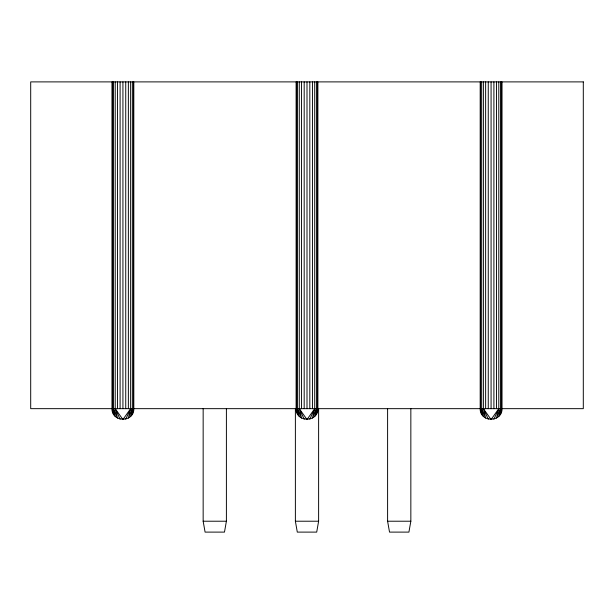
<?xml version="1.0" encoding="UTF-8"?>
<svg xmlns="http://www.w3.org/2000/svg" width="614" height="614" viewBox="0 0 614 614"><rect width="100%" height="100%" fill="white"/><g stroke="black" fill="none" stroke-linecap="round" stroke-linejoin="round"><path stroke-width="0.92" d="M112.032 81.892L112.032 408.663C111.502 422.655 134.343 422.655 133.814 408.663L133.814 81.892M296.109 81.892L296.109 408.663C295.58 422.655 318.42 422.655 317.891 408.663L317.891 81.892M480.186 81.892L480.186 408.663C479.657 422.655 502.498 422.655 501.968 408.663L501.968 81.892M226.397 408.663L226.397 521.217L224.478 532.108L205.084 532.108L203.157 521.217L203.157 408.663M318.62 408.663L318.62 521.217L316.701 532.108L297.299 532.108L295.38 521.217L295.38 408.663M410.843 408.663L410.843 521.217L408.916 532.108L389.522 532.108L387.603 521.217L387.603 408.663M132.355 414.105L133.445 408.663L130.621 416.361L132.355 408.663L132.355 81.892M316.433 414.105L317.522 408.663L314.706 416.361L316.433 408.663L316.433 81.892M500.51 414.105L501.6 408.663L498.783 416.361L500.51 408.663L500.51 81.892M132.355 408.663L128.364 418.096L130.621 408.663L130.621 81.892M316.433 408.663L312.449 418.096L314.706 408.663L314.706 81.892M500.51 408.663L496.526 418.096L498.783 408.663L498.783 81.892M125.74 419.185L130.621 408.663L122.923 419.554L115.217 408.663L115.217 81.892M309.817 419.185L314.706 408.663L307 419.554L299.294 408.663L299.294 81.892M493.902 419.185L498.783 408.663L491.077 419.554L483.379 408.663L483.379 81.892M203.157 521.217L226.397 521.217M295.38 521.217L318.62 521.217M387.603 521.217L410.843 521.217M488.26 419.185L483.379 408.663L485.636 418.096L481.645 408.663L481.645 81.892M304.183 419.185L299.294 408.663L301.551 418.096L297.567 408.663L297.567 81.892M120.098 419.185L115.217 408.663L117.474 418.096L113.49 408.663L113.49 81.892M481.645 408.663L483.379 416.361L480.555 408.663L481.645 414.105M297.567 408.663L299.294 416.361L296.478 408.663L297.567 414.105M113.49 408.663L115.217 416.361L112.4 408.663L113.49 414.105M501.6 81.892L501.6 411.48M496.526 81.892L496.526 408.663M493.902 81.892L493.902 408.663M491.077 81.892L491.077 408.663M488.26 81.892L488.26 408.663M485.636 81.892L485.636 408.663M480.555 81.892L480.555 411.48M317.522 81.892L317.522 411.48M312.449 81.892L312.449 408.663M309.817 81.892L309.817 408.663M307 81.892L307 408.663M304.183 81.892L304.183 408.663M301.551 81.892L301.551 408.663M296.478 81.892L296.478 411.48M133.445 81.892L133.445 411.48M128.364 81.892L128.364 408.663M125.74 81.892L125.74 408.663M122.923 81.892L122.923 408.663M120.098 81.892L120.098 408.663M117.474 81.892L117.474 408.663M112.4 81.892L112.4 411.48M583.3 81.892L30.7 81.892L30.7 408.663L583.3 408.663L583.3 81.892"/></g></svg>
